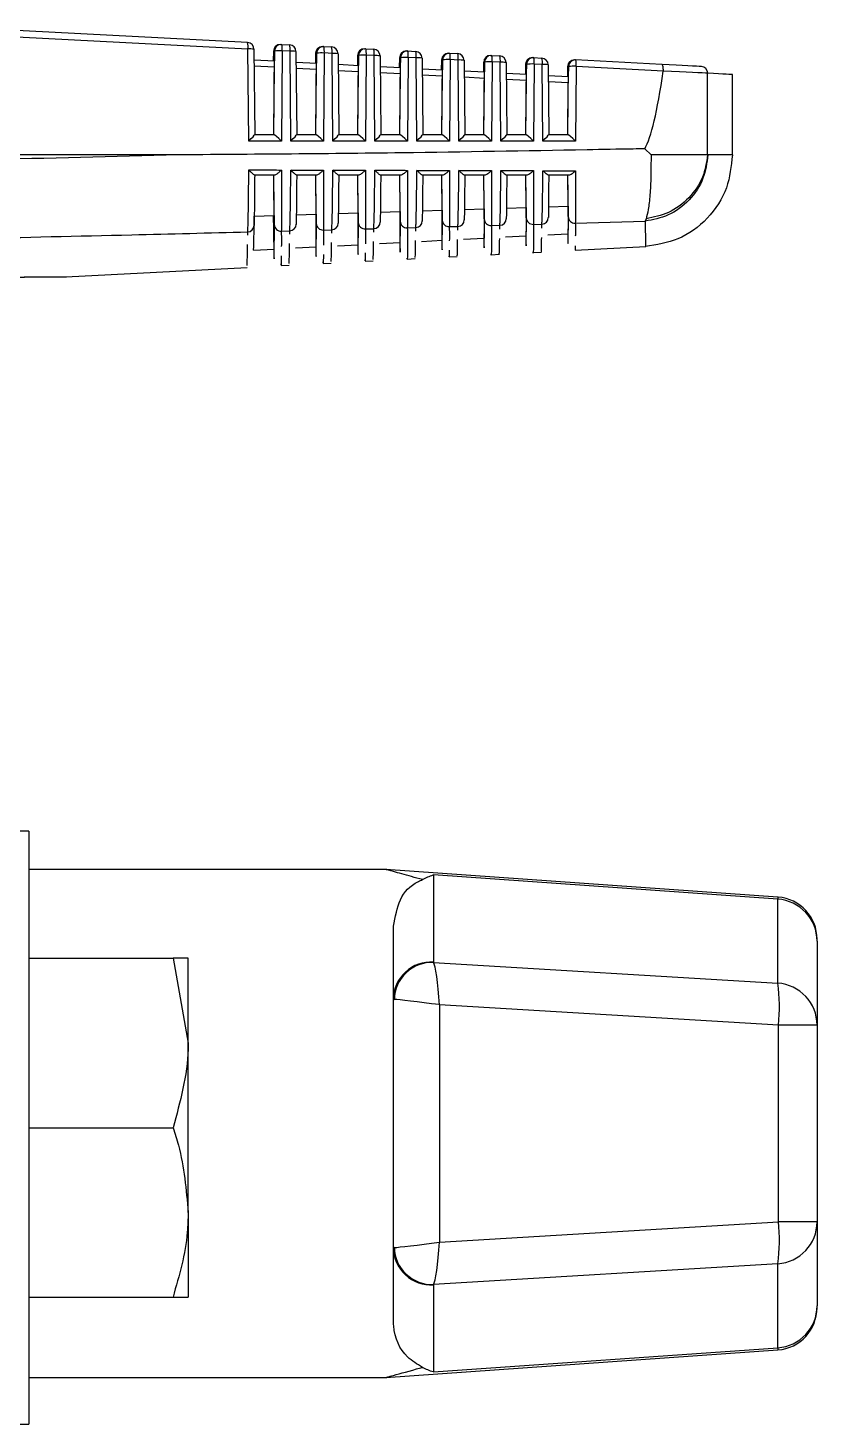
# Model space of a CAD drawing. Extents: x 7 to 135, y 3 to 97.
# Drawn here: x 61.255 to 62.419, y 11.104 to 13.165 of the extents above; entities that cross this region are included whole.
import ezdxf

# ---------------------------------------------------------------- set-up
doc = ezdxf.new("R2010")
doc.units = 0
doc.header["$MEASUREMENT"] = 0
doc.layers.add('OBJECT', color=7, linetype='CONTINUOUS')

msp = doc.modelspace()

# ---------------------------------------------------------------- linework, layer by layer
at = {"layer": 'OBJECT'}
for p, q in [((61.579, 13.1432), (61.1703, 13.1648)), ((61.1713, 13.1554), (61.5797, 13.1338)), ((61.5809, 12.9979), (61.5797, 13.1338)), ((61.5885, 13.1333), (61.5896, 13.0073)), ((61.6176, 13.1307), (61.6174, 13.1162)), ((61.6176, 13.1162), (61.6177, 13.1307)), ((61.6177, 13.1307), (61.6176, 13.1307)), ((61.6179, 13.0073), (61.6189, 13.1307)), ((61.6188, 13.1307), (61.6187, 13.1161)), ((61.6189, 13.1307), (61.6188, 13.1307)), ((61.6277, 13.1406), (61.6276, 13.1406)), ((61.6277, 13.1406), (61.6282, 13.1406)), ((61.6282, 13.1406), (61.6282, 13.1406)), ((61.6282, 13.1406), (61.6282, 13.1406)), ((61.6289, 13.1406), (61.6288, 13.1406)), ((61.6289, 13.1406), (61.6295, 13.1406)), ((61.6302, 13.1311), (61.629, 12.9979)), ((61.6295, 13.1406), (61.6411, 13.14)), ((61.6418, 13.1305), (61.6302, 13.1311)), ((61.6429, 12.9979), (61.6418, 13.1305)), ((61.6505, 13.1301), (61.6516, 13.0073)), ((61.6897, 13.1373), (61.6895, 13.1373)), ((61.6897, 13.1373), (61.6902, 13.1373)), ((61.6902, 13.1373), (61.6902, 13.1373)), ((61.6902, 13.1373), (61.6902, 13.1373)), ((61.6909, 13.1373), (61.6907, 13.1373)), ((61.6909, 13.1373), (61.6914, 13.1373)), ((61.6914, 13.1373), (61.7031, 13.1367)), ((61.7517, 13.1341), (61.7515, 13.1341)), ((61.7517, 13.1341), (61.7522, 13.134)), ((61.7522, 13.134), (61.7522, 13.134)), ((61.7529, 13.1341), (61.7527, 13.1341)), ((61.7529, 13.1341), (61.7534, 13.134)), ((61.7534, 13.134), (61.7651, 13.1334)), ((61.8136, 13.1308), (61.8135, 13.1308)), ((61.8136, 13.1308), (61.8142, 13.1308)), ((61.8148, 13.1308), (61.8147, 13.1308)), ((61.8148, 13.1308), (61.8153, 13.1308)), ((61.8153, 13.1308), (61.8271, 13.1301)), ((61.5887, 13.1177), (61.6188, 13.1161)), ((61.6187, 13.1067), (61.5887, 13.1083)), ((61.6507, 13.1144), (61.6807, 13.1128)), ((61.6795, 13.1274), (61.6794, 13.1129)), ((61.6797, 13.1274), (61.6795, 13.1274)), ((61.6796, 13.1129), (61.6797, 13.1274)), ((61.6799, 13.0073), (61.6809, 13.1274)), ((61.6808, 13.1274), (61.6806, 13.1128)), ((61.6809, 13.1274), (61.6808, 13.1274)), ((61.6921, 13.1279), (61.691, 12.9979)), ((61.7038, 13.1272), (61.6921, 13.1279)), ((61.7049, 12.9979), (61.7038, 13.1272)), ((61.7126, 13.1268), (61.7136, 13.0073)), ((61.7127, 13.1112), (61.7427, 13.1096)), ((61.7415, 13.1241), (61.7414, 13.1096)), ((61.7417, 13.1241), (61.7415, 13.1241)), ((61.7416, 13.1096), (61.7417, 13.1241)), ((61.7418, 13.0073), (61.7429, 13.1241)), ((61.7427, 13.1241), (61.7426, 13.1096)), ((61.7429, 13.1241), (61.7427, 13.1241)), ((61.7541, 13.1246), (61.753, 12.9979)), ((61.7658, 13.124), (61.7541, 13.1246)), ((61.7669, 12.9979), (61.7658, 13.124)), ((61.7746, 13.1235), (61.7756, 13.0073)), ((61.7747, 13.1079), (61.8047, 13.1063)), ((61.8035, 13.1209), (61.8034, 13.1064)), ((61.8035, 13.1064), (61.8037, 13.1209)), ((61.8037, 13.1209), (61.8035, 13.1209)), ((61.8038, 13.0073), (61.8048, 13.1209)), ((61.8047, 13.1209), (61.8045, 13.1063)), ((61.8048, 13.1209), (61.8047, 13.1209)), ((61.8161, 13.1213), (61.815, 12.9979)), ((61.8278, 13.1207), (61.8161, 13.1213)), ((61.8289, 12.9979), (61.8278, 13.1207)), ((61.8366, 13.1202), (61.8376, 13.0073)), ((61.8655, 13.1176), (61.8654, 13.1031)), ((61.8655, 13.1031), (61.8656, 13.1176)), ((61.8656, 13.1176), (61.8655, 13.1176)), ((61.8658, 13.0073), (61.8668, 13.1176)), ((61.8666, 13.1176), (61.8665, 13.103)), ((61.8668, 13.1176), (61.8666, 13.1176)), ((61.8756, 13.1275), (61.8755, 13.1275)), ((61.8756, 13.1275), (61.8762, 13.1275)), ((61.8768, 13.1275), (61.8766, 13.1275)), ((61.8768, 13.1275), (61.8773, 13.1275)), ((61.878, 13.118), (61.877, 12.9979)), ((61.8773, 13.1275), (61.8891, 13.1269)), ((61.8898, 13.1174), (61.878, 13.118)), ((61.8909, 12.9979), (61.8898, 13.1174)), ((61.8986, 13.117), (61.8996, 13.0073)), ((61.9275, 13.1143), (61.9273, 13.0998)), ((61.9275, 13.0998), (61.9276, 13.1143)), ((61.9276, 13.1143), (61.9275, 13.1143)), ((61.9278, 13.0073), (61.9287, 13.1143)), ((61.9286, 13.1143), (61.9285, 13.0998)), ((61.9287, 13.1143), (61.9286, 13.1143)), ((61.9376, 13.1242), (61.9375, 13.1242)), ((61.9376, 13.1242), (61.9381, 13.1242)), ((61.9387, 13.1242), (61.9386, 13.1242)), ((61.9387, 13.1242), (61.9393, 13.1242)), ((61.94, 13.1148), (61.939, 12.9979)), ((61.9393, 13.1242), (61.9512, 13.1236)), ((61.9519, 13.1141), (61.94, 13.1148)), ((61.9529, 12.9979), (61.9519, 13.1141)), ((61.9606, 13.1137), (61.9616, 13.0073)), ((61.9894, 13.1111), (61.9893, 13.0965)), ((61.9896, 13.1111), (61.9894, 13.1111)), ((61.9895, 13.0965), (61.9896, 13.1111)), ((61.9898, 13.0073), (61.9907, 13.1111)), ((61.9905, 13.1111), (61.9904, 13.0965)), ((61.9907, 13.1111), (61.9905, 13.1111)), ((61.9996, 13.121), (61.9994, 13.121)), ((61.9996, 13.121), (62.0001, 13.121)), ((62.0007, 13.121), (62.0005, 13.121)), ((62.0007, 13.121), (62.0012, 13.121)), ((62.0019, 13.1115), (62.001, 12.9979)), ((62.0012, 13.121), (62.0132, 13.1203)), ((62.0139, 13.1109), (62.0019, 13.1115)), ((62.0149, 12.9979), (62.0139, 13.1109)), ((62.0227, 13.1104), (62.0236, 13.0073)), ((62.0514, 13.1078), (62.0513, 13.0933)), ((62.0516, 13.1078), (62.0514, 13.1078)), ((62.0515, 13.0933), (62.0516, 13.1078)), ((62.0518, 13.0073), (62.0527, 13.1078)), ((62.0525, 13.1078), (62.0524, 13.0932)), ((62.0527, 13.1078), (62.0525, 13.1078)), ((62.0616, 13.1177), (62.0614, 13.1177)), ((62.0621, 13.1177), (62.0616, 13.1177)), ((62.0627, 13.1177), (62.0625, 13.1177)), ((62.0627, 13.1177), (62.0632, 13.1177)), ((62.0639, 13.1082), (62.0629, 12.9979)), ((62.1902, 13.111), (62.0632, 13.1177)), ((62.0639, 13.1082), (62.1926, 13.1014)), ((61.6179, 13.0073), (61.6187, 13.1067)), ((61.6807, 13.1034), (61.6508, 13.105)), ((61.6798, 13.0073), (61.6807, 13.1034)), ((61.7426, 13.1001), (61.7128, 13.1017)), ((61.7418, 13.0073), (61.7426, 13.1001)), ((61.8046, 13.0969), (61.7748, 13.0984)), ((61.8038, 13.0073), (61.8046, 13.0969)), ((61.8367, 13.1046), (61.8666, 13.103)), ((61.8666, 13.0936), (61.8368, 13.0952)), ((61.8658, 13.0073), (61.8666, 13.0936)), ((61.8987, 13.1013), (61.9286, 13.0998)), ((61.9285, 13.0903), (61.8988, 13.0919)), ((61.9278, 13.0073), (61.9285, 13.0903)), ((61.9608, 13.0981), (61.9906, 13.0965)), ((61.9905, 13.0871), (61.9609, 13.0886)), ((61.9898, 13.0073), (61.9905, 13.0871)), ((62.0228, 13.0948), (62.0525, 13.0932)), ((62.1926, 13.1014), (62.1925, 13.1011)), ((62.258, 12.9773), (62.258, 13.0979)), ((62.2945, 12.9769), (62.2945, 13.0959)), ((62.0524, 13.0838), (62.0229, 13.0853)), ((62.0518, 13.0073), (62.0524, 13.0838)), ((61.5896, 13.0073), (61.618, 13.0073)), ((61.6516, 13.0073), (61.68, 13.0073)), ((61.7136, 13.0073), (61.742, 13.0073)), ((61.7756, 13.0073), (61.804, 13.0073)), ((61.8376, 13.0073), (61.866, 13.0073)), ((61.8996, 13.0073), (61.928, 13.0073)), ((61.9616, 13.0073), (61.99, 13.0073)), ((62.0236, 13.0073), (62.052, 13.0073)), ((61.629, 12.9979), (61.5809, 12.9979)), ((61.691, 12.9979), (61.6429, 12.9979)), ((61.753, 12.9979), (61.7049, 12.9979)), ((61.815, 12.9979), (61.7669, 12.9979)), ((61.877, 12.9979), (61.8289, 12.9979)), ((61.939, 12.9979), (61.8909, 12.9979)), ((62.001, 12.9979), (61.9529, 12.9979)), ((62.0629, 12.9979), (62.0149, 12.9979)), ((62.1744, 12.9773), (62.1653, 12.9864)), ((61.4589, 12.9773), (61.1704, 12.9773)), ((62.2584, 12.9773), (62.258, 12.9773)), ((61.6186, 12.9473), (61.5895, 12.9473)), ((61.6807, 12.9473), (61.6515, 12.9473)), ((61.7427, 12.9473), (61.7135, 12.9473)), ((61.8048, 12.9473), (61.7754, 12.9473)), ((61.8668, 12.9473), (61.8374, 12.9473)), ((61.9289, 12.9473), (61.8994, 12.9473)), ((61.9909, 12.9473), (61.9613, 12.9473)), ((62.053, 12.9473), (62.0233, 12.9473)), ((62.023, 12.9008), (62.0521, 12.9017)), ((62.0521, 12.9017), (62.0521, 12.879)), ((61.589, 12.8871), (61.6183, 12.888)), ((61.6171, 12.888), (61.6175, 12.8662)), ((61.6183, 12.888), (61.6183, 12.8662)), ((61.651, 12.889), (61.6802, 12.8899)), ((61.6802, 12.8899), (61.6802, 12.868)), ((61.713, 12.891), (61.7422, 12.8919)), ((61.7422, 12.8919), (61.7423, 12.8725)), ((61.775, 12.8929), (61.8042, 12.8938)), ((61.8042, 12.8938), (61.8042, 12.8745)), ((61.837, 12.8948), (61.8662, 12.8958)), ((61.8662, 12.8958), (61.8662, 12.8765)), ((61.899, 12.8968), (61.9281, 12.8977)), ((61.961, 12.8988), (61.9901, 12.8997)), ((61.9901, 12.8997), (61.9901, 12.8771)), ((62.1671, 12.8829), (62.1657, 12.8796)), ((61.5793, 12.8591), (61.5794, 12.8637)), ((61.6289, 12.8649), (61.6414, 12.8653)), ((61.6413, 12.8605), (61.6414, 12.8653)), ((61.6909, 12.8665), (61.7034, 12.8669)), ((61.7033, 12.8619), (61.7034, 12.8669)), ((61.7529, 12.8682), (61.7654, 12.8685)), ((61.7653, 12.8633), (61.7654, 12.8685)), ((61.8148, 12.8698), (61.8274, 12.8701)), ((61.8273, 12.8648), (61.8274, 12.8701)), ((61.8768, 12.8715), (61.8894, 12.8718)), ((61.8893, 12.8662), (61.8894, 12.8718)), ((61.9388, 12.8732), (61.9514, 12.8735)), ((61.9513, 12.8677), (61.9514, 12.8735)), ((62.0008, 12.8749), (62.0134, 12.8752)), ((62.0133, 12.8691), (62.0134, 12.8752)), ((62.022, 12.8595), (62.0519, 12.8611)), ((62.0627, 12.8766), (62.1657, 12.8796)), ((61.629, 12.8448), (61.6289, 12.8422)), ((61.6498, 12.84), (61.6803, 12.8416)), ((61.6909, 12.8472), (61.6909, 12.8443)), ((61.7118, 12.8432), (61.7422, 12.8448)), ((61.7529, 12.8479), (61.7529, 12.8463)), ((61.7739, 12.8465), (61.8042, 12.8481)), ((61.8359, 12.8498), (61.8662, 12.8513)), ((61.8769, 12.8536), (61.8768, 12.8506)), ((61.8979, 12.853), (61.9282, 12.8546)), ((61.9599, 12.8563), (61.9901, 12.8578)), ((62.0626, 12.8434), (62.0626, 12.8367)), ((62.0626, 12.8366), (62.1666, 12.8421)), ((62.0628, 12.8591), (62.0627, 12.8572)), ((61.588, 12.8367), (61.6183, 12.8383)), ((61.7528, 12.8204), (61.7645, 12.821)), ((61.8148, 12.8236), (61.8265, 12.8243)), ((61.8767, 12.8269), (61.8885, 12.8275)), ((61.9387, 12.8301), (61.9506, 12.8308)), ((62.0006, 12.8334), (62.0126, 12.834)), ((61.311, 12.7972), (61.5785, 12.8113)), ((61.6289, 12.8139), (61.6405, 12.8145)), ((61.6908, 12.8172), (61.7025, 12.8178)), ((61.2602, 12.7973), (61.2667, 12.7974)), ((61.2869, 12.7974), (61.2947, 12.7975)), ((61.2564, 11.9789), (61.1784, 11.9789)), ((61.2564, 11.9789), (61.2564, 11.1039)), ((61.7846, 11.9226), (61.2564, 11.9226)), ((62.3613, 11.8819), (61.783, 11.9226)), ((62.3613, 11.8787), (61.8533, 11.9145)), ((61.8533, 11.9145), (61.8533, 11.7856)), ((62.3613, 11.8819), (62.3613, 11.8787)), ((62.3613, 11.7547), (62.3613, 11.8787)), ((61.7944, 11.7311), (61.7944, 11.8388)), ((62.4194, 11.8168), (62.4194, 11.8196)), ((62.4194, 11.8168), (62.4194, 11.6928)), ((61.2564, 11.7914), (61.4691, 11.7914)), ((61.4691, 11.7914), (61.4914, 11.6664)), ((61.4914, 11.6664), (61.4914, 11.7914)), ((61.8534, 11.7854), (62.3613, 11.7547)), ((61.7944, 11.3642), (61.7944, 11.7311)), ((61.8624, 11.723), (61.8624, 11.3723)), ((62.3624, 11.6928), (61.8624, 11.723)), ((62.3624, 11.4025), (62.3624, 11.6928)), ((62.4194, 11.6928), (62.3624, 11.6928)), ((62.4194, 11.6928), (62.4194, 11.4025)), ((61.4914, 11.4164), (61.4914, 11.6664)), ((61.2564, 11.5414), (61.4691, 11.5414)), ((61.4914, 11.4164), (61.4914, 11.2914)), ((61.8624, 11.3723), (62.3624, 11.4025)), ((62.4194, 11.4025), (62.3624, 11.4025)), ((62.4194, 11.4025), (62.4194, 11.2785)), ((61.7944, 11.2565), (61.7944, 11.3642)), ((62.3613, 11.3406), (61.8534, 11.3099)), ((62.3613, 11.2165), (62.3613, 11.3406)), ((61.8533, 11.3097), (61.8533, 11.1808)), ((61.2564, 11.2914), (61.4691, 11.2914)), ((61.4691, 11.2914), (61.4914, 11.2914)), ((62.4194, 11.2757), (62.4194, 11.2785)), ((61.783, 11.1726), (62.3613, 11.2133)), ((61.8533, 11.1808), (62.3613, 11.2165)), ((62.3613, 11.2165), (62.3613, 11.2133)), ((61.2564, 11.1726), (61.7846, 11.1726)), ((61.1784, 11.1039), (61.2564, 11.1039))]:
    msp.add_line(p, q, dxfattribs=at)
for centre, radius, start, end in [((61.5598, 13.1371), 0.0202, 350.6628, 17.8246), ((61.5785, 13.1333), 0.01, 0.5, 86.9774), ((61.5821, 13.0931), 0.0408, 80.9743, 93.3323), ((61.6276, 13.1306), 0.01, 90, 179.5), ((61.6277, 13.1306), 0.01, 90, 179.5), ((61.6212, 13.1304), 0.00347, 125.4146, 175.6923), ((61.6288, 13.1306), 0.01, 90, 179.5), ((61.6289, 13.1306), 0.01, 90, 179.5), ((61.6267, 13.0765), 0.0547, 86.3333, 98.1148), ((61.6102, 13.1344), 0.0202, 350.6628, 17.8246), ((61.6218, 13.1338), 0.0202, 350.6628, 17.8246), ((61.6405, 13.13), 0.01, 0.5, 86.9774), ((61.6441, 13.0898), 0.0408, 80.9743, 93.3323), ((61.6895, 13.1273), 0.01, 90, 179.5), ((61.6897, 13.1273), 0.01, 90, 179.5), ((61.6831, 13.1272), 0.00346, 125.9518, 175.7437), ((61.6907, 13.1273), 0.01, 90, 179.5), ((61.6909, 13.1273), 0.01, 90, 179.5), ((61.6722, 13.1311), 0.0202, 350.6628, 17.8246), ((61.6838, 13.1305), 0.0202, 350.6628, 17.8246), ((61.7026, 13.1267), 0.01, 0.5, 86.9774), ((61.7515, 13.1241), 0.01, 90, 179.5), ((61.7517, 13.1241), 0.01, 90, 179.5), ((61.7527, 13.1241), 0.01, 90, 179.5), ((61.7529, 13.1241), 0.01, 90, 179.5), ((61.7342, 13.1279), 0.0202, 350.6628, 17.8246), ((61.7459, 13.1272), 0.0202, 350.6628, 17.8246), ((61.7646, 13.1234), 0.01, 0.5, 86.9774), ((61.8135, 13.1208), 0.01, 90, 179.5), ((61.8136, 13.1208), 0.01, 90, 179.5), ((61.8147, 13.1208), 0.01, 90, 179.5), ((61.8148, 13.1208), 0.01, 90, 179.5), ((61.7961, 13.1246), 0.0202, 350.6628, 17.8246), ((61.8079, 13.124), 0.0202, 350.6628, 17.8246), ((61.8266, 13.1202), 0.01, 0.5, 86.9774), ((61.6886, 13.0732), 0.0547, 86.3333, 98.1148), ((61.7062, 13.0865), 0.0408, 80.9743, 93.3323), ((61.7451, 13.1239), 0.00344, 126.4663, 175.7929), ((61.7506, 13.0699), 0.0547, 86.3333, 98.1148), ((61.7682, 13.0832), 0.0408, 80.9743, 93.3323), ((61.8071, 13.1206), 0.00343, 127.0045, 175.8441), ((61.8125, 13.0667), 0.0547, 86.3333, 98.1148), ((61.8302, 13.08), 0.0408, 80.9743, 93.3323), ((61.8755, 13.1175), 0.01, 90, 179.5), ((61.8756, 13.1175), 0.01, 90, 179.5), ((61.869, 13.1174), 0.00341, 127.5342, 175.8944), ((61.8766, 13.1175), 0.01, 90, 179.5), ((61.8768, 13.1175), 0.01, 90, 179.5), ((61.8745, 13.0634), 0.0547, 86.3333, 98.1148), ((61.8581, 13.1213), 0.0202, 350.6628, 17.8246), ((61.8699, 13.1207), 0.0202, 350.6628, 17.8246), ((61.8886, 13.1169), 0.01, 0.5, 86.9774), ((61.8922, 13.0767), 0.0408, 80.9743, 93.3323), ((61.9375, 13.1142), 0.01, 90, 179.5), ((61.9376, 13.1142), 0.01, 90, 179.5), ((61.931, 13.1141), 0.0034, 128.086, 175.9465), ((61.9386, 13.1142), 0.01, 90, 179.5), ((61.9387, 13.1142), 0.01, 90, 179.5), ((61.9365, 13.0601), 0.0547, 86.3333, 98.1148), ((61.92, 13.118), 0.0202, 350.6628, 17.8246), ((61.9319, 13.1174), 0.0202, 350.6628, 17.8246), ((61.9506, 13.1136), 0.01, 0.5, 86.9774), ((61.9542, 13.0734), 0.0408, 80.9743, 93.3323), ((61.9994, 13.111), 0.01, 90, 179.5), ((61.9996, 13.111), 0.01, 90, 179.5), ((61.993, 13.1108), 0.00339, 128.6449, 175.9991), ((62.0005, 13.111), 0.01, 90, 179.5), ((62.0007, 13.111), 0.01, 90, 179.5), ((61.9984, 13.0569), 0.0547, 86.3333, 98.1148), ((61.982, 13.1148), 0.0202, 350.6628, 17.8246), ((61.9939, 13.1141), 0.0202, 350.6628, 17.8246), ((62.0127, 13.1103), 0.01, 0.5, 86.9774), ((62.0163, 13.0701), 0.0408, 80.9743, 93.3323), ((62.0614, 13.1077), 0.01, 90, 179.5), ((62.0616, 13.1077), 0.01, 90, 179.5), ((62.0549, 13.1075), 0.00337, 129.1822, 176.0495), ((62.0625, 13.1077), 0.01, 90, 179.5), ((62.0627, 13.1077), 0.01, 90, 179.5), ((62.0604, 13.0536), 0.0547, 86.3333, 98.1148), ((62.044, 13.1115), 0.0202, 350.6628, 17.8246), ((62.2481, 13.098), 0.00991, 359.4518, 86.5363), ((61.8762, 12.8814), 0.00991, 181.1394, 273.5479), ((61.889, 12.8817), 0.00988, 272.3687, 358.9784), ((61.9382, 12.8831), 0.00992, 181.1179, 273.5296), ((61.951, 12.8834), 0.00989, 272.3899, 358.9965), ((62.0002, 12.8848), 0.00992, 181.0968, 273.5116), ((62.013, 12.8851), 0.00989, 272.4108, 359.0144), ((62.0621, 12.8865), 0.00992, 181.076, 273.4938), ((61.579, 12.8735), 0.00986, 272.2583, 358.8831), ((61.6283, 12.8748), 0.0099, 181.2286, 273.6238), ((61.641, 12.8751), 0.00987, 272.281, 358.9028), ((61.6903, 12.8764), 0.00991, 181.2058, 273.6045), ((61.703, 12.8767), 0.00987, 272.3034, 358.9221), ((61.7523, 12.878), 0.00991, 181.1834, 273.5854), ((61.765, 12.8784), 0.00988, 272.3255, 358.9411), ((61.8142, 12.8797), 0.00991, 181.1612, 273.5665), ((61.827, 12.88), 0.00988, 272.3472, 358.9599), ((62.3572, 11.8166), 0.0623, 0.1682, 86.2005), ((62.3569, 11.8196), 0.0625, 0, 85.3404), ((61.8493, 11.7309), 0.0549, 85.8341, 179.7973), ((61.8515, 11.7296), 0.0558, 88.0731, 178.7009), ((62.1323, 11.7197), 0.2317, 353.3221, 8.6893), ((62.3572, 11.6926), 0.0623, 0.1682, 86.2005), ((62.1323, 11.3756), 0.2317, 351.3107, 6.6779), ((62.3572, 11.4027), 0.0623, 273.7995, 359.8318), ((61.8493, 11.3644), 0.0549, 180.2027, 274.1659), ((61.8515, 11.3657), 0.0558, 181.2991, 271.9269), ((62.3572, 11.2787), 0.0623, 273.7995, 359.8318), ((62.3569, 11.2757), 0.0625, 274.4673, 0)]:
    msp.add_arc(centre, radius, start, end, dxfattribs=at)
for centre, major_axis, ratio, start_param, end_param in [((61.6187, 13.1061), (0.0001, 0.01), 0.001262, 4.771114, 6.283196), ((61.6807, 13.1028), (0.0001, 0.01), 0.001262, 4.771114, 6.283196), ((61.7426, 13.0996), (0.0001, 0.01), 0.001262, 4.771114, 6.283196), ((62.1405, 13.1136), (0.11, -0.0058), 0.000066, 0.180504, 1.102037), ((61.8046, 13.0963), (0.0001, 0.01), 0.001262, 4.771114, 6.283196), ((61.8665, 13.093), (0.0001, 0.01), 0.001262, 4.771114, 6.283196), ((61.9285, 13.0897), (0.0001, 0.01), 0.001262, 4.771114, 6.283196), ((61.9905, 13.0865), (0.0001, 0.01), 0.001262, 4.771114, 6.283196), ((62.0524, 13.0832), (0.0001, 0.01), 0.001262, 4.771114, 6.283196), ((62.1399, 15.2671), (-0.0148, 2.2897), 0.052007, 3.230391, 3.471505), ((62.1399, 13.1036), (0.12, -0.0058), 0.000061, 0.180503, 1.117124), ((60.0445, 13.2142), (2.25, -0.1183), 0.000066, 0.000003, 0.180504), ((61.5797, 12.9973), (0.00991, 0.00999), 0.036008, 4.800427, 6.248763), ((61.6278, 12.9973), (-0.00988, 0.00996), 0.088566, 4.677171, 6.195608), ((61.6417, 12.9973), (0.00991, 0.00999), 0.036008, 4.800427, 6.248763), ((61.6898, 12.9973), (-0.00988, 0.00996), 0.088566, 4.677171, 6.195608), ((61.7037, 12.9973), (0.00991, 0.00999), 0.036008, 4.800427, 6.248763), ((61.7518, 12.9973), (-0.00988, 0.00996), 0.088566, 4.677171, 6.195608), ((61.7657, 12.9973), (0.00991, 0.00999), 0.036008, 4.800427, 6.248763), ((61.8138, 12.9973), (-0.00988, 0.00996), 0.088566, 4.677171, 6.195608), ((61.8277, 12.9973), (0.00991, 0.00999), 0.036008, 4.800427, 6.248763), ((61.8757, 12.9973), (-0.00988, 0.00996), 0.088566, 4.677171, 6.195608), ((61.8897, 12.9973), (0.00991, 0.00999), 0.036008, 4.800427, 6.248763), ((61.9377, 12.9973), (-0.00988, 0.00996), 0.088566, 4.677171, 6.195608), ((61.9517, 12.9973), (0.00991, 0.00999), 0.036008, 4.800427, 6.248763), ((61.9997, 12.9973), (-0.00988, 0.00996), 0.088566, 4.677171, 6.195608), ((62.0136, 12.9973), (0.00991, 0.00999), 0.036008, 4.800427, 6.248763), ((62.0617, 12.9973), (-0.00988, 0.00996), 0.088566, 4.677171, 6.195608), ((57.1526, 15.0398), (19.0645, 0), 0.111055, 4.924724, 4.940236), ((61.8469, 15.0408), (-0.0192, 2.204), 0.001254, 3.052029, 3.34259), ((61.5989, 15.0408), (-0.0193, 2.217), 0.001254, 2.927066, 3.356097), ((61.6609, 15.0408), (-0.0193, 2.2137), 0.001254, 3.049246, 3.352732), ((61.7229, 15.0408), (-0.0193, 2.2105), 0.001254, 3.050213, 3.349359), ((61.7849, 15.0408), (-0.0193, 2.2072), 0.001254, 3.051142, 3.345979), ((61.9089, 15.0408), (-0.0192, 2.2007), 0.001254, 3.05287, 3.27977), ((61.9709, 15.0408), (-0.0192, 2.1975), 0.001254, 3.05366, 3.281445), ((62.0329, 15.0407), (-0.0191, 2.1942), 0.001254, 3.054395, 3.282314), ((61.8608, 11.785), (0.0075, -0.00053), 0.113367, 3.149676, 3.355799), ((61.8569, 11.723), (-0.0042, 0.0629), 0.086265, 4.70661, 6.158549), ((61.8569, 11.7305), (0.0625, -0.0005), 0.013671, 3.141708, 3.347832), ((61.8569, 11.723), (0.0625, -0.0079), 0.010931, 1.484918, 2.936857), ((61.8569, 11.3647), (0.0625, 0.0005), 0.013671, 2.935354, 3.141477), ((61.8569, 11.3723), (0.0625, 0.0079), 0.010931, 3.346328, 4.798268), ((61.8569, 11.3723), (0.0042, 0.0629), 0.086265, 3.266229, 4.718168), ((61.8608, 11.3102), (0.0075, 0.00053), 0.113367, 2.927386, 3.13351)]:
    msp.add_ellipse(centre, major_axis=major_axis, ratio=ratio, start_param=start_param, end_param=end_param, dxfattribs=at)
for points, knots in [([(62.1926, 13.1014), (62.1926, 13.1025), (62.1926, 13.1047), (62.1922, 13.1076), (62.1916, 13.1098), (62.1908, 13.1108), (62.1904, 13.111), (62.1902, 13.111), (62.1902, 13.111)], [0, 0, 0, 0, 0.219281, 0.438507, 0.659241, 0.882986, 0.98583, 1, 1, 1, 1]), ([(62.1653, 12.9864), (62.1596, 12.9863), (62.1311, 12.9858), (62.0118, 12.9836), (61.782, 12.9796), (61.575, 12.9781), (61.4589, 12.9773)], [0, 0, 0, 0, 0.0241477, 0.1207387, 0.5071031, 1, 1, 1, 1]), ([(62.2584, 12.9773), (62.2568, 12.9656), (62.2535, 12.9413), (62.2321, 12.9095), (62.2014, 12.8864), (62.1773, 12.8818), (62.1657, 12.8796)], [0, 0, 0, 0, 0.24117, 0.5, 0.75883, 1, 1, 1, 1]), ([(62.2945, 12.9773), (62.2928, 12.9608), (62.2891, 12.9265), (62.2597, 12.8819), (62.2166, 12.8501), (62.1826, 12.8447), (62.1662, 12.8421)], [0, 0, 0, 0, 0.240773, 0.5, 0.759227, 1, 1, 1, 1]), ([(62.258, 12.9773), (62.2562, 12.9662), (62.2526, 12.9432), (62.2316, 12.9128), (62.2018, 12.8904), (62.1784, 12.8854), (62.1671, 12.8829)], [0, 0, 0, 0, 0.241561, 0.5, 0.758439, 1, 1, 1, 1]), ([(61.5794, 12.8637), (61.5795, 12.8655), (61.5797, 12.8708), (61.5802, 12.8892), (61.5806, 12.9177), (61.5808, 12.9412), (61.5809, 12.9526), (61.581, 12.9552)], [0, 0, 0, 0, 0.147376, 0.444496, 0.741154, 0.940222, 1, 1, 1, 1]), ([(61.581, 12.9552), (61.5876, 12.9552), (61.6036, 12.9552), (61.6196, 12.9551), (61.629, 12.9551)], [0, 0, 0, 0, 0.412557, 1, 1, 1, 1]), ([(61.5895, 12.9473), (61.5893, 12.9474), (61.5888, 12.9477), (61.5868, 12.9494), (61.5841, 12.952), (61.5819, 12.9542), (61.581, 12.9552), (61.581, 12.9552)], [0, 0, 0, 0, 0.192792, 0.429646, 0.749305, 0.992256, 1, 1, 1, 1]), ([(61.5896, 12.9473), (61.5895, 12.936), (61.5893, 12.9134), (61.589, 12.8862), (61.5889, 12.8778), (61.5889, 12.8734)], [0, 0, 0, 0, 0.320862, 0.641681, 1, 1, 1, 1]), ([(61.6184, 12.8746), (61.6184, 12.8785), (61.6183, 12.8862), (61.6182, 12.9121), (61.618, 12.9354), (61.6179, 12.9473)], [0, 0, 0, 0, 0.327832, 0.655734, 1, 1, 1, 1]), ([(61.6183, 12.888), (61.6182, 12.8922), (61.6182, 12.9006), (61.618, 12.9239), (61.6179, 12.9414), (61.6179, 12.9473)], [0, 0, 0, 0, 0.396562, 0.793191, 1, 1, 1, 1]), ([(61.629, 12.9551), (61.629, 12.9551), (61.6279, 12.9539), (61.6255, 12.9516), (61.6225, 12.9492), (61.62, 12.9476), (61.6191, 12.9474), (61.6186, 12.9473)], [0, 0, 0, 0, 0.007977, 0.2991, 0.602917, 0.800702, 1, 1, 1, 1]), ([(61.629, 12.9551), (61.6291, 12.9525), (61.6291, 12.9434), (61.6292, 12.9222), (61.6293, 12.8947), (61.6292, 12.8736), (61.629, 12.8674), (61.6289, 12.8649)], [0, 0, 0, 0, 0.059553, 0.208066, 0.505163, 0.802607, 1, 1, 1, 1]), ([(61.6414, 12.8653), (61.6415, 12.867), (61.6417, 12.8723), (61.6422, 12.8906), (61.6426, 12.9187), (61.6428, 12.9416), (61.6429, 12.9525), (61.643, 12.9551)], [0, 0, 0, 0, 0.148954, 0.449261, 0.7491, 0.940502, 1, 1, 1, 1]), ([(61.643, 12.9551), (61.6496, 12.9551), (61.6656, 12.955), (61.6816, 12.955), (61.691, 12.955)], [0, 0, 0, 0, 0.412528, 1, 1, 1, 1]), ([(61.6515, 12.9473), (61.6513, 12.9474), (61.6507, 12.9477), (61.6486, 12.9495), (61.6459, 12.952), (61.6439, 12.9541), (61.643, 12.955), (61.643, 12.9551)], [0, 0, 0, 0, 0.197188, 0.440796, 0.768919, 0.992188, 1, 1, 1, 1]), ([(61.6516, 12.9473), (61.6515, 12.9361), (61.6513, 12.9136), (61.651, 12.8872), (61.6509, 12.8791), (61.6509, 12.8749)], [0, 0, 0, 0, 0.324747, 0.649448, 1, 1, 1, 1]), ([(61.6802, 12.8899), (61.6802, 12.8951), (61.6802, 12.9047), (61.68, 12.9292), (61.6799, 12.944), (61.6798, 12.9473)], [0, 0, 0, 0, 0.478249, 0.883044, 1, 1, 1, 1]), ([(61.6804, 12.8762), (61.6804, 12.88), (61.6803, 12.8877), (61.6801, 12.9132), (61.6799, 12.9359), (61.6799, 12.9473)], [0, 0, 0, 0, 0.331872, 0.663815, 1, 1, 1, 1]), ([(61.691, 12.955), (61.691, 12.9549), (61.6899, 12.9538), (61.6876, 12.9516), (61.6846, 12.9492), (61.6821, 12.9476), (61.6812, 12.9474), (61.6807, 12.9473)], [0, 0, 0, 0, 0.00806, 0.282725, 0.593802, 0.796123, 1, 1, 1, 1]), ([(61.691, 12.955), (61.691, 12.9524), (61.6911, 12.9434), (61.6912, 12.9223), (61.6913, 12.8952), (61.6911, 12.8748), (61.691, 12.8688), (61.6909, 12.8665)], [0, 0, 0, 0, 0.059276, 0.209421, 0.509831, 0.810598, 1, 1, 1, 1]), ([(61.7034, 12.8669), (61.7035, 12.8686), (61.7037, 12.8738), (61.7042, 12.892), (61.7046, 12.9196), (61.7048, 12.942), (61.7049, 12.9524), (61.7049, 12.9549)], [0, 0, 0, 0, 0.150605, 0.454244, 0.75741, 0.940779, 1, 1, 1, 1]), ([(61.7049, 12.9549), (61.7116, 12.9549), (61.7276, 12.9549), (61.7436, 12.9548), (61.753, 12.9548)], [0, 0, 0, 0, 0.4124967, 1, 1, 1, 1]), ([(61.7135, 12.9473), (61.7132, 12.9474), (61.7126, 12.9477), (61.7104, 12.9495), (61.7078, 12.952), (61.7058, 12.9541), (61.705, 12.9549), (61.7049, 12.9549)], [0, 0, 0, 0, 0.201835, 0.452547, 0.789382, 0.992117, 1, 1, 1, 1]), ([(61.7136, 12.9473), (61.7135, 12.9362), (61.7133, 12.9139), (61.713, 12.8883), (61.7129, 12.8805), (61.7129, 12.8765)], [0, 0, 0, 0, 0.328834, 0.657619, 1, 1, 1, 1]), ([(61.7423, 12.8778), (61.7423, 12.8816), (61.7423, 12.8892), (61.7421, 12.9142), (61.7419, 12.9364), (61.7418, 12.9473)], [0, 0, 0, 0, 0.336123, 0.672318, 1, 1, 1, 1]), ([(61.7422, 12.8919), (61.7422, 12.8969), (61.7421, 12.9061), (61.742, 12.93), (61.7419, 12.9443), (61.7418, 12.9473)], [0, 0, 0, 0, 0.477916, 0.890823, 1, 1, 1, 1]), ([(61.753, 12.9548), (61.753, 12.9548), (61.7522, 12.954), (61.7502, 12.952), (61.7472, 12.9495), (61.7444, 12.9477), (61.7432, 12.9474), (61.7427, 12.9473)], [0, 0, 0, 0, 0.00815, 0.206907, 0.537753, 0.791262, 1, 1, 1, 1]), ([(61.753, 12.9548), (61.753, 12.9523), (61.7531, 12.9434), (61.7532, 12.9225), (61.7532, 12.8956), (61.7531, 12.8759), (61.7529, 12.8703), (61.7529, 12.8682)], [0, 0, 0, 0, 0.059002, 0.210856, 0.514734, 0.81898, 1, 1, 1, 1]), ([(61.7654, 12.8685), (61.7655, 12.8702), (61.7657, 12.8753), (61.7662, 12.8935), (61.7666, 12.9206), (61.7668, 12.9424), (61.7669, 12.9523), (61.7669, 12.9548)], [0, 0, 0, 0, 0.1523329, 0.4594605, 0.7661089, 0.9410541, 1, 1, 1, 1]), ([(61.7669, 12.9548), (61.7735, 12.9548), (61.7896, 12.9547), (61.8056, 12.9547), (61.815, 12.9546)], [0, 0, 0, 0, 0.4124642, 1, 1, 1, 1]), ([(61.7754, 12.9473), (61.7752, 12.9474), (61.7745, 12.9477), (61.7722, 12.9496), (61.7696, 12.9521), (61.7677, 12.954), (61.767, 12.9547), (61.7669, 12.9548)], [0, 0, 0, 0, 0.206748, 0.464933, 0.810722, 0.992044, 1, 1, 1, 1]), ([(61.7756, 12.9473), (61.7755, 12.9363), (61.7753, 12.9141), (61.775, 12.8893), (61.7749, 12.8819), (61.7749, 12.8782)], [0, 0, 0, 0, 0.3331372, 0.6662238, 1, 1, 1, 1]), ([(61.8043, 12.8795), (61.8043, 12.8832), (61.8043, 12.8907), (61.8041, 12.9153), (61.8039, 12.9369), (61.8038, 12.9473)], [0, 0, 0, 0, 0.340601, 0.681276, 1, 1, 1, 1]), ([(61.8042, 12.8938), (61.8042, 12.8986), (61.8041, 12.9076), (61.804, 12.9307), (61.8038, 12.9446), (61.8038, 12.9473)], [0, 0, 0, 0, 0.477552, 0.899063, 1, 1, 1, 1]), ([(61.815, 12.9546), (61.815, 12.9546), (61.8143, 12.9539), (61.8123, 12.952), (61.8094, 12.9495), (61.8065, 12.9477), (61.8053, 12.9474), (61.8048, 12.9473)], [0, 0, 0, 0, 0.008242, 0.187016, 0.525647, 0.786187, 1, 1, 1, 1]), ([(61.815, 12.9546), (61.815, 12.9522), (61.8151, 12.9433), (61.8152, 12.9226), (61.8152, 12.8961), (61.8151, 12.8771), (61.8149, 12.8717), (61.8148, 12.8698)], [0, 0, 0, 0, 0.058731, 0.212374, 0.519887, 0.827777, 1, 1, 1, 1]), ([(61.8274, 12.8701), (61.8275, 12.8718), (61.8277, 12.8769), (61.8282, 12.8949), (61.8286, 12.9217), (61.8288, 12.9428), (61.8289, 12.9522), (61.8289, 12.9546)], [0, 0, 0, 0, 0.154143, 0.464926, 0.775223, 0.941326, 1, 1, 1, 1]), ([(61.8289, 12.9546), (61.8355, 12.9546), (61.8516, 12.9546), (61.8676, 12.9545), (61.877, 12.9545)], [0, 0, 0, 0, 0.41243, 1, 1, 1, 1]), ([(61.8374, 12.9473), (61.8371, 12.9474), (61.8364, 12.9477), (61.8341, 12.9496), (61.8314, 12.9521), (61.8296, 12.954), (61.829, 12.9546), (61.8289, 12.9546)], [0, 0, 0, 0, 0.211945, 0.477991, 0.832968, 0.991967, 1, 1, 1, 1]), ([(61.8376, 12.9473), (61.8375, 12.9364), (61.8373, 12.9144), (61.837, 12.8904), (61.8369, 12.8833), (61.8369, 12.8798)], [0, 0, 0, 0, 0.337675, 0.675297, 1, 1, 1, 1]), ([(61.8663, 12.8812), (61.8663, 12.8849), (61.8662, 12.8923), (61.8661, 12.9165), (61.8659, 12.9374), (61.8658, 12.9473)], [0, 0, 0, 0, 0.345325, 0.690725, 1, 1, 1, 1]), ([(61.8662, 12.8958), (61.8661, 12.9004), (61.8661, 12.9092), (61.8659, 12.9315), (61.8658, 12.945), (61.8658, 12.9473)], [0, 0, 0, 0, 0.477152, 0.907814, 1, 1, 1, 1]), ([(61.877, 12.9545), (61.877, 12.9545), (61.8764, 12.9538), (61.8745, 12.952), (61.8716, 12.9496), (61.8686, 12.9477), (61.8674, 12.9474), (61.8668, 12.9473)], [0, 0, 0, 0, 0.008339, 0.166404, 0.51297, 0.780848, 1, 1, 1, 1]), ([(61.877, 12.9545), (61.877, 12.9521), (61.8771, 12.9433), (61.8772, 12.9228), (61.8772, 12.8966), (61.8771, 12.8784), (61.8769, 12.8732), (61.8768, 12.8715)], [0, 0, 0, 0, 0.058463, 0.213983, 0.525307, 0.837021, 1, 1, 1, 1]), ([(61.8894, 12.8718), (61.8895, 12.8735), (61.8898, 12.8785), (61.8902, 12.8964), (61.8906, 12.9227), (61.8908, 12.9433), (61.8909, 12.9521), (61.8909, 12.9545)], [0, 0, 0, 0, 0.156042, 0.470658, 0.784781, 0.941595, 1, 1, 1, 1]), ([(61.8909, 12.9545), (61.8975, 12.9544), (61.9136, 12.9544), (61.9296, 12.9544), (61.939, 12.9543)], [0, 0, 0, 0, 0.412394, 1, 1, 1, 1]), ([(61.8994, 12.9473), (61.899, 12.9474), (61.8983, 12.9477), (61.8959, 12.9496), (61.8933, 12.9521), (61.8915, 12.9539), (61.8909, 12.9544), (61.8909, 12.9545)], [0, 0, 0, 0, 0.217446, 0.491759, 0.85615, 0.991886, 1, 1, 1, 1]), ([(61.8996, 12.9473), (61.8995, 12.9365), (61.8993, 12.9147), (61.899, 12.8916), (61.8989, 12.8848), (61.8989, 12.8815)], [0, 0, 0, 0, 0.342466, 0.684876, 1, 1, 1, 1]), ([(61.9283, 12.8829), (61.9283, 12.8865), (61.9282, 12.8938), (61.928, 12.9176), (61.9279, 12.938), (61.9278, 12.9473)], [0, 0, 0, 0, 0.350315, 0.700707, 1, 1, 1, 1]), ([(61.9281, 12.8977), (61.9281, 12.9021), (61.9281, 12.9107), (61.9279, 12.9323), (61.9278, 12.9453), (61.9278, 12.9473)], [0, 0, 0, 0, 0.476713, 0.917132, 1, 1, 1, 1]), ([(61.939, 12.9543), (61.939, 12.9543), (61.9384, 12.9538), (61.9366, 12.952), (61.9338, 12.9496), (61.9307, 12.9477), (61.9295, 12.9474), (61.9289, 12.9473)], [0, 0, 0, 0, 0.00844, 0.145047, 0.499694, 0.77523, 1, 1, 1, 1]), ([(61.939, 12.9543), (61.939, 12.952), (61.9391, 12.9433), (61.9392, 12.923), (61.9392, 12.8971), (61.939, 12.8796), (61.9389, 12.8748), (61.9388, 12.8732)], [0, 0, 0, 0, 0.058198, 0.215687, 0.531014, 0.846742, 1, 1, 1, 1]), ([(61.9514, 12.8735), (61.9515, 12.8752), (61.9518, 12.8801), (61.9522, 12.8979), (61.9526, 12.9237), (61.9528, 12.9437), (61.9529, 12.952), (61.9529, 12.9543)], [0, 0, 0, 0, 0.158035, 0.476676, 0.794816, 0.941861, 1, 1, 1, 1]), ([(61.9529, 12.9543), (61.9595, 12.9543), (61.9755, 12.9542), (61.9916, 12.9542), (62.001, 12.9542)], [0, 0, 0, 0, 0.412356, 1, 1, 1, 1]), ([(61.9613, 12.9473), (61.961, 12.9474), (61.9602, 12.9477), (61.9577, 12.9497), (61.9551, 12.9521), (61.9534, 12.9538), (61.9529, 12.9543), (61.9529, 12.9543)], [0, 0, 0, 0, 0.223273, 0.506281, 0.880299, 0.991802, 1, 1, 1, 1]), ([(61.9616, 12.9473), (61.9615, 12.9366), (61.9613, 12.915), (61.961, 12.8927), (61.9609, 12.8862), (61.9609, 12.8832)], [0, 0, 0, 0, 0.347531, 0.695003, 1, 1, 1, 1]), ([(61.9902, 12.8846), (61.9902, 12.8882), (61.9902, 12.8954), (61.99, 12.9188), (61.9899, 12.9385), (61.9898, 12.9473)], [0, 0, 0, 0, 0.355595, 0.711266, 1, 1, 1, 1]), ([(61.9901, 12.8997), (61.9901, 12.9031), (61.9901, 12.9102), (61.9899, 12.9295), (61.9898, 12.9438), (61.9898, 12.9473)], [0, 0, 0, 0, 0.398446, 0.849042, 1, 1, 1, 1]), ([(62.001, 12.9542), (62.0009, 12.9541), (62.0005, 12.9537), (61.9988, 12.952), (61.996, 12.9496), (61.9929, 12.9477), (61.9915, 12.9474), (61.9909, 12.9473)], [0, 0, 0, 0, 0.008547, 0.1229208, 0.4857861, 0.7693141, 1, 1, 1, 1]), ([(62.001, 12.9542), (62.001, 12.9519), (62.001, 12.9433), (62.0011, 12.9232), (62.0011, 12.8976), (62.001, 12.8809), (62.0008, 12.8763), (62.0008, 12.8749)], [0, 0, 0, 0, 0.057936, 0.217495, 0.537029, 0.856977, 1, 1, 1, 1]), ([(62.0134, 12.8752), (62.0135, 12.8769), (62.0138, 12.8817), (62.0142, 12.8995), (62.0146, 12.9248), (62.0148, 12.9442), (62.0149, 12.9519), (62.0149, 12.9541)], [0, 0, 0, 0, 0.16013, 0.483001, 0.805363, 0.942123, 1, 1, 1, 1]), ([(62.0149, 12.9541), (62.0215, 12.9541), (62.0375, 12.9541), (62.0535, 12.954), (62.063, 12.954)], [0, 0, 0, 0, 0.4123161, 1, 1, 1, 1]), ([(62.0233, 12.9473), (62.0229, 12.9474), (62.0221, 12.9477), (62.0195, 12.9497), (62.0169, 12.9521), (62.0153, 12.9538), (62.0149, 12.9541), (62.0149, 12.9541)], [0, 0, 0, 0, 0.229448, 0.521602, 0.905447, 0.991713, 1, 1, 1, 1]), ([(62.0235, 12.9473), (62.0234, 12.9367), (62.0232, 12.9153), (62.023, 12.8939), (62.0229, 12.8878), (62.0229, 12.885)], [0, 0, 0, 0, 0.352894, 0.705727, 1, 1, 1, 1]), ([(62.0522, 12.8863), (62.0522, 12.8899), (62.0522, 12.8971), (62.052, 12.92), (62.0519, 12.939), (62.0518, 12.9473)], [0, 0, 0, 0, 0.361189, 0.722456, 1, 1, 1, 1]), ([(62.0521, 12.9017), (62.0521, 12.9049), (62.052, 12.9118), (62.0519, 12.9303), (62.0518, 12.944), (62.0518, 12.9473)], [0, 0, 0, 0, 0.3935653, 0.855353, 1, 1, 1, 1]), ([(62.063, 12.954), (62.0629, 12.954), (62.0626, 12.9536), (62.0609, 12.952), (62.0582, 12.9497), (62.055, 12.9477), (62.0536, 12.9474), (62.053, 12.9473)], [0, 0, 0, 0, 0.008659, 0.099997, 0.471213, 0.763081, 1, 1, 1, 1]), ([(62.063, 12.954), (62.063, 12.9518), (62.063, 12.9433), (62.0631, 12.9234), (62.0631, 12.8982), (62.063, 12.8823), (62.0628, 12.8779), (62.0627, 12.8766)], [0, 0, 0, 0, 0.057678, 0.219414, 0.543377, 0.867765, 1, 1, 1, 1]), ([(61.588, 12.8367), (61.5881, 12.8388), (61.5883, 12.843), (61.5888, 12.8724), (61.589, 12.8871)], [0, 0, 0, 0, 0.5004912, 1, 1, 1, 1]), ([(61.8663, 12.8812), (61.8663, 12.8755), (61.8663, 12.8665), (61.8663, 12.8613), (61.8663, 12.8595)], [0, 0, 0, 0, 0.638402, 1, 1, 1, 1]), ([(61.9281, 12.8977), (61.9282, 12.8819), (61.9282, 12.8579), (61.928, 12.8554), (61.928, 12.8546)], [0, 0, 0, 0, 0.657056, 1, 1, 1, 1]), ([(61.9283, 12.8829), (61.9283, 12.8773), (61.9283, 12.8684), (61.9283, 12.8634), (61.9283, 12.8616)], [0, 0, 0, 0, 0.6378467, 1, 1, 1, 1]), ([(61.9902, 12.8847), (61.9903, 12.8791), (61.9903, 12.8704), (61.9903, 12.8656), (61.9903, 12.8638)], [0, 0, 0, 0, 0.637269, 1, 1, 1, 1]), ([(62.0522, 12.8864), (62.0522, 12.881), (62.0523, 12.8724), (62.0522, 12.8677), (62.0522, 12.8661)], [0, 0, 0, 0, 0.6366666, 1, 1, 1, 1]), ([(61.1702, 12.8539), (61.2495, 12.8558), (61.3859, 12.8589), (61.5223, 12.8623), (61.5794, 12.8637)], [0, 0, 0, 0, 0.581449, 1, 1, 1, 1]), ([(61.6184, 12.8747), (61.6184, 12.8685), (61.6184, 12.8589), (61.6184, 12.8531), (61.6184, 12.8511)], [0, 0, 0, 0, 0.640438, 1, 1, 1, 1]), ([(61.6289, 12.8649), (61.6289, 12.8636), (61.6289, 12.8567), (61.629, 12.8479), (61.629, 12.8451), (61.629, 12.8448)], [0, 0, 0, 0, 0.1804, 0.902112, 1, 1, 1, 1]), ([(61.6804, 12.8763), (61.6804, 12.8702), (61.6804, 12.8608), (61.6804, 12.8551), (61.6804, 12.8531)], [0, 0, 0, 0, 0.639953, 1, 1, 1, 1]), ([(61.6909, 12.8665), (61.6909, 12.8652), (61.6909, 12.8584), (61.6909, 12.85), (61.6909, 12.8474), (61.6909, 12.8472)], [0, 0, 0, 0, 0.188779, 0.944012, 1, 1, 1, 1]), ([(61.7423, 12.8779), (61.7424, 12.8719), (61.7424, 12.8626), (61.7424, 12.8572), (61.7424, 12.8552)], [0, 0, 0, 0, 0.639453, 1, 1, 1, 1]), ([(61.7529, 12.8682), (61.7529, 12.8668), (61.7529, 12.8601), (61.7529, 12.8512), (61.7529, 12.8485), (61.7529, 12.8479)], [0, 0, 0, 0, 0.166605, 0.833126, 1, 1, 1, 1]), ([(61.8043, 12.8795), (61.8043, 12.8737), (61.8044, 12.8645), (61.8044, 12.8592), (61.8043, 12.8573)], [0, 0, 0, 0, 0.638936, 1, 1, 1, 1]), ([(61.8149, 12.8657), (61.8149, 12.8609), (61.8149, 12.8369), (61.8149, 12.8194), (61.8147, 12.8247), (61.8147, 12.8251)], [0, 0, 0, 0, 0.183455, 0.926221, 1, 1, 1, 1]), ([(61.8148, 12.8698), (61.8149, 12.8684), (61.8149, 12.867), (61.8149, 12.8657), (61.8149, 12.8657)], [0, 0, 0, 0, 0.962984, 1, 1, 1, 1]), ([(61.8768, 12.8715), (61.8768, 12.8702), (61.8768, 12.8638), (61.8769, 12.8559), (61.8769, 12.8537), (61.8769, 12.8536)], [0, 0, 0, 0, 0.198043, 0.990338, 1, 1, 1, 1]), ([(61.9388, 12.8732), (61.9388, 12.8719), (61.9388, 12.866), (61.9388, 12.8612), (61.9388, 12.8574)], [0, 0, 0, 0, 0.221883, 1, 1, 1, 1]), ([(62.0008, 12.8705), (62.0008, 12.8662), (62.0008, 12.8437), (62.0008, 12.8285), (62.0006, 12.8336), (62.0006, 12.8337)], [0, 0, 0, 0, 0.188632, 0.981714, 1, 1, 1, 1]), ([(62.0008, 12.8749), (62.0008, 12.8736), (62.0008, 12.872), (62.0008, 12.8707), (62.0008, 12.8705)], [0, 0, 0, 0, 0.843872, 1, 1, 1, 1]), ([(62.0627, 12.8766), (62.0628, 12.8754), (62.0628, 12.8693), (62.0628, 12.8614), (62.0628, 12.8593), (62.0628, 12.8591)], [0, 0, 0, 0, 0.179855, 0.899388, 1, 1, 1, 1]), ([(62.1657, 12.8796), (62.1659, 12.8687), (62.1663, 12.8468), (62.1662, 12.8437), (62.1662, 12.8421)], [0, 0, 0, 0, 0.496376, 1, 1, 1, 1]), ([(61.5784, 12.8142), (61.5785, 12.8141), (61.5786, 12.8138), (61.5789, 12.8358), (61.5791, 12.8453)], [0, 0, 0, 0, 0.570345, 1, 1, 1, 1]), ([(61.6404, 12.8171), (61.6405, 12.8171), (61.6406, 12.817), (61.641, 12.838), (61.6411, 12.8467)], [0, 0, 0, 0, 0.587601, 1, 1, 1, 1]), ([(61.7024, 12.82), (61.7025, 12.8201), (61.7027, 12.8202), (61.703, 12.8403), (61.7031, 12.8481)], [0, 0, 0, 0, 0.606134, 1, 1, 1, 1]), ([(61.7644, 12.8228), (61.7645, 12.8231), (61.7647, 12.8234), (61.765, 12.8425), (61.7651, 12.8496)], [0, 0, 0, 0, 0.62613, 1, 1, 1, 1]), ([(61.8265, 12.8257), (61.8266, 12.8261), (61.8267, 12.8266), (61.827, 12.8447), (61.8271, 12.851)], [0, 0, 0, 0, 0.647815, 1, 1, 1, 1]), ([(61.8885, 12.8286), (61.8886, 12.8291), (61.8887, 12.8298), (61.889, 12.8468), (61.8891, 12.8524)], [0, 0, 0, 0, 0.671476, 1, 1, 1, 1]), ([(61.9388, 12.8574), (61.9388, 12.8569), (61.9389, 12.8381), (61.9388, 12.8255), (61.9386, 12.8306), (61.9386, 12.8309)], [0, 0, 0, 0, 0.028518, 0.95509, 1, 1, 1, 1]), ([(61.9505, 12.8314), (61.9506, 12.8321), (61.9507, 12.8329), (61.951, 12.849), (61.9511, 12.8539)], [0, 0, 0, 0, 0.697474, 1, 1, 1, 1]), ([(62.0125, 12.8343), (62.0126, 12.835), (62.0128, 12.8361), (62.013, 12.8512), (62.0131, 12.8553)], [0, 0, 0, 0, 0.726276, 1, 1, 1, 1]), ([(61.6289, 12.8284), (61.6289, 12.8216), (61.6289, 12.8121), (61.6288, 12.8156), (61.6287, 12.8165)], [0, 0, 0, 0, 0.71552, 1, 1, 1, 1]), ([(61.6909, 12.8305), (61.6909, 12.824), (61.6909, 12.8153), (61.6907, 12.8186), (61.6907, 12.8194)], [0, 0, 0, 0, 0.739002, 1, 1, 1, 1]), ([(61.7528, 12.8326), (61.7528, 12.8265), (61.7528, 12.8186), (61.7527, 12.8216), (61.7527, 12.8223)], [0, 0, 0, 0, 0.765571, 1, 1, 1, 1]), ([(61.8767, 12.8368), (61.8767, 12.8315), (61.8767, 12.8251), (61.8767, 12.8276), (61.8766, 12.828)], [0, 0, 0, 0, 0.832366, 1, 1, 1, 1]), ([(61.1697, 12.7944), (61.1855, 12.7951), (61.2171, 12.7966), (61.2504, 12.7973), (61.2628, 12.7973), (61.2648, 12.7973)], [0, 0, 0, 0, 0.4560015, 0.9119923, 1, 1, 1, 1]), ([(61.1758, 12.7946), (61.1821, 12.7949), (61.2025, 12.796), (61.2344, 12.7969), (61.2551, 12.7972), (61.2648, 12.7973)], [0, 0, 0, 0, 0.19436, 0.620523, 1, 1, 1, 1]), ([(61.2648, 12.7973), (61.2661, 12.7974), (61.2789, 12.7976), (61.2954, 12.7974), (61.3101, 12.7974), (61.3115, 12.7973), (61.3121, 12.7973)], [0, 0, 0, 0, 0.039147, 0.393397, 0.747292, 1, 1, 1, 1]), ([(61.2648, 12.7973), (61.274, 12.7974), (61.2945, 12.7976), (61.3108, 12.7974), (61.3109, 12.7974), (61.311, 12.7974)], [0, 0, 0, 0, 0.3239644, 0.7271082, 1, 1, 1, 1]), ([(61.8371, 11.9077), (61.8263, 11.9106), (61.8097, 11.9151), (61.7921, 11.9201), (61.7826, 11.9228), (61.7841, 11.9223), (61.7846, 11.9222)], [0, 0, 0, 0, 0.380413, 0.585616, 0.892027, 1, 1, 1, 1]), ([(61.8371, 11.9077), (61.8424, 11.9103), (61.8478, 11.913), (61.8532, 11.9145), (61.8533, 11.9145)], [0, 0, 0, 0, 0.982724, 1, 1, 1, 1]), ([(61.7944, 11.8388), (61.797, 11.8527), (61.8023, 11.881), (61.8197, 11.8999), (61.8351, 11.9068), (61.8371, 11.9077)], [0, 0, 0, 0, 0.454626, 0.927986, 1, 1, 1, 1]), ([(61.4914, 11.7914), (61.4914, 11.7914), (61.4911, 11.7914), (61.4797, 11.7914), (61.4691, 11.7914)], [0, 0, 0, 0, 0.070214, 1, 1, 1, 1]), ([(61.4914, 11.6664), (61.4914, 11.6634), (61.4911, 11.6212), (61.4797, 11.5798), (61.4691, 11.5414)], [0, 0, 0, 0, 0.070214, 1, 1, 1, 1]), ([(61.4691, 11.5414), (61.4719, 11.5328), (61.485, 11.4921), (61.4886, 11.4498), (61.4914, 11.4164)], [0, 0, 0, 0, 0.2110008, 1, 1, 1, 1]), ([(61.4914, 11.4164), (61.4912, 11.4066), (61.4901, 11.3643), (61.4782, 11.3231), (61.4691, 11.2914)], [0, 0, 0, 0, 0.231849, 1, 1, 1, 1]), ([(61.8371, 11.1876), (61.8294, 11.1923), (61.8074, 11.2056), (61.7953, 11.2321), (61.7945, 11.254), (61.7944, 11.2565)], [0, 0, 0, 0, 0.324577, 0.922742, 1, 1, 1, 1]), ([(61.7846, 11.1731), (61.7845, 11.173), (61.7844, 11.173), (61.7989, 11.1771), (61.8192, 11.1827), (61.8362, 11.1873), (61.8371, 11.1876)], [0, 0, 0, 0, 0.2003805, 0.4150733, 0.9710228, 1, 1, 1, 1]), ([(61.8533, 11.1808), (61.8532, 11.1808), (61.8478, 11.1823), (61.8424, 11.1849), (61.8371, 11.1876)], [0, 0, 0, 0, 0.017276, 1, 1, 1, 1])]:
    msp.add_open_spline(points, degree=3, knots=knots, dxfattribs=at)
for points in [[(62.1744, 12.9773), (62.1744, 12.9666), (62.1744, 12.9453), (62.1729, 12.9176), (62.1705, 12.8953), (62.1682, 12.887), (62.1671, 12.8829)], [(62.258, 12.9773), (62.2552, 12.9773), (62.2495, 12.9773), (62.2304, 12.9773), (62.2053, 12.9773), (62.1847, 12.9773), (62.1744, 12.9773)], [(62.2945, 12.9773), (62.2931, 12.9773), (62.2902, 12.9773), (62.269, 12.9773), (62.2584, 12.9773)]]:
    msp.add_open_spline(points, degree=3, dxfattribs=at)

doc.saveas('drawing.dxf')
